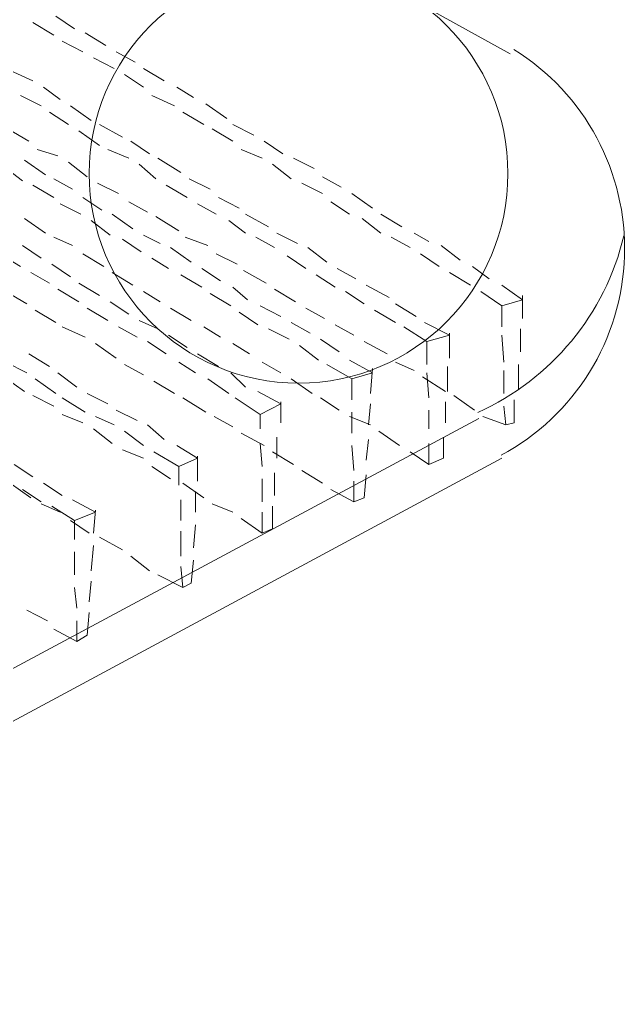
# Model space of a CAD drawing. Header units: inches. Extents: x 0.22 to 6.49, y 0.27 to 4.47.
# Drawn here: x 2.9395 to 3.1361, y 2.6632 to 2.9783 of the extents above; entities that cross this region are included whole.
import ezdxf

# ---------------------------------------------------------------- set-up
doc = ezdxf.new("R2010")
doc.units = ezdxf.units.IN
doc.header["$MEASUREMENT"] = 0
for name, color, linetype in [('PDF_PDF13_PDF6_PDF9_0', 7, 'Continuous'), ('PDF_PDF13_PDF6_PDF9_COTAS-01', 7, 'Continuous'), ('PDF_PDF13_PDF6_PDF9_det', 7, 'Continuous')]:
    doc.layers.add(name, color=color, linetype=linetype)

msp = doc.modelspace()

# ---------------------------------------------------------------- linework, layer by layer
at = {"layer": 'PDF_PDF13_PDF6_PDF9_0', "lineweight": 5}
for points in [[(2.878204800000001, 3.088915200000001), (3.098841600000001, 2.9670912), (2.878204800000001, 3.088915200000001)], [(3.088689600000001, 2.848651200000001), (2.779392000000001, 2.6828352)], [(3.096134400000001, 2.835792000000001), (2.775331200000001, 2.663208000000001)]]:
    msp.add_lwpolyline(points, dxfattribs=at)
for centre, radius, start, end in [((3.059925687725498, 2.90381041856124), 0.07613997184127953, 298.212719524108, 58.21090416080941), ((3.053834315861778, 2.927498348492892), 0.08426167193370493, 294.2304595759961, 346.629648707943)]:
    msp.add_arc(centre, radius, start, end, dxfattribs=at)
at = {"layer": 'PDF_PDF13_PDF6_PDF9_COTAS-01', "lineweight": 18}
for points in [[(2.943854400000001, 2.977243200000001), (2.950622400000001, 2.973182400000001)], [(2.951299200000001, 2.979273600000001), (2.957390400000001, 2.9752128)], [(2.953329600000001, 2.971152000000001), (2.960097600000001, 2.967768)], [(2.960774400000001, 2.973859200000001), (2.967542400000001, 2.969798400000001)], [(2.963481600000001, 2.965737600000001), (2.970249600000001, 2.962353600000001)], [(2.970926400000001, 2.967768), (2.977017600000001, 2.964384000000001)], [(2.936409600000001, 2.961676800000001), (2.943854400000001, 2.958292800000001)], [(2.979724800000001, 2.962353600000001), (2.986492800000001, 2.958292800000001)], [(2.973633600000001, 2.9603232), (2.979724800000001, 2.956262400000001)], [(2.947238400000001, 2.956262400000001), (2.952652800000001, 2.9522016)], [(2.990553600000001, 2.956262400000001), (2.995968000000001, 2.952878400000001)], [(2.939793600000001, 2.953555200000001), (2.946561600000001, 2.950171200000001)], [(2.982432000000001, 2.953555200000001), (2.989876800000001, 2.950171200000001)], [(2.956036800000001, 2.950171200000001), (2.962804800000001, 2.945433600000001)], [(3.000028800000001, 2.950848000000001), (3.006796800000001, 2.946110400000001)], [(2.949268800000001, 2.948140800000001), (2.955360000000001, 2.94408)], [(2.992584000000001, 2.948140800000001), (2.999352000000001, 2.94408)], [(2.942500800000001, 2.938665600000001), (2.935732800000001, 2.942726400000001)], [(2.965512000000001, 2.94408), (2.972956800000001, 2.940019200000001)], [(3.002059200000001, 2.942726400000001), (3.008827200000001, 2.938665600000001)], [(3.008827200000001, 2.94408), (3.015595200000001, 2.940696000000001)], [(2.958744000000001, 2.942049600000001), (2.965512000000001, 2.937312000000001)], [(2.975664000000001, 2.938665600000001), (2.981755200000001, 2.934604800000001)], [(3.018979200000001, 2.938665600000001), (3.025070400000001, 2.934604800000001)], [(2.951976000000001, 2.933928000000001), (2.945208000000001, 2.935958400000001)], [(2.968219200000001, 2.935958400000001), (2.974987200000001, 2.933251200000001)], [(2.984462400000001, 2.933251200000001), (2.991907200000001, 2.9285136)], [(3.011534400000001, 2.935958400000001), (3.018302400000001, 2.933251200000001)], [(3.028454400000001, 2.933251200000001), (3.035222400000001, 2.929867200000001)], [(2.934379200000001, 2.930544000000001), (2.940470400000001, 2.925806400000001)], [(2.941147200000001, 2.932574400000001), (2.947915200000001, 2.927836800000001)], [(2.961451200000001, 2.927160000000001), (2.955360000000001, 2.931897600000001)], [(2.978371200000001, 2.931220800000001), (2.983785600000001, 2.926483200000001)], [(3.021686400000001, 2.931220800000001), (3.027777600000001, 2.926483200000001)], [(3.037929600000001, 2.927160000000001), (3.044020800000001, 2.923776000000001)], [(2.943854400000001, 2.924452800000001), (2.950622400000001, 2.920392000000001)], [(2.950622400000001, 2.926483200000001), (2.9567136, 2.923099200000001)], [(2.971603200000001, 2.9217456), (2.964835200000001, 2.925129600000001)], [(2.987169600000001, 2.924452800000001), (2.993937600000001, 2.920392000000001)], [(2.994614400000001, 2.926483200000001), (3.001382400000001, 2.923099200000001)], [(3.031161600000001, 2.925129600000001), (3.037929600000001, 2.9217456)], [(3.047404800000001, 2.9217456), (3.054172800000001, 2.917008000000001)], [(2.952652800000001, 2.918361600000001), (2.959420800000001, 2.914977600000001)], [(2.960097600000001, 2.920392000000001), (2.966188800000001, 2.916331200000001)], [(2.981078400000001, 2.915654400000001), (2.974987200000001, 2.919038400000001)], [(2.997321600000001, 2.918361600000001), (3.003412800000001, 2.914977600000001)], [(3.004089600000001, 2.920392000000001), (3.010857600000001, 2.917008000000001)], [(3.040636800000001, 2.919038400000001), (3.046728000000001, 2.914977600000001)], [(2.969572800000001, 2.914977600000001), (2.976340800000001, 2.910240000000001)], [(2.991230400000001, 2.909563200000001), (2.983785600000001, 2.914300800000001)], [(3.012888000000001, 2.914977600000001), (3.020332800000001, 2.910916800000001)], [(3.056880000000001, 2.914977600000001), (3.063648000000001, 2.910916800000001)], [(2.947915200000001, 2.908886400000001), (2.941147200000001, 2.913624)], [(2.962804800000001, 2.912947200000001), (2.968896000000001, 2.908209600000001)], [(3.007473600000001, 2.912947200000001), (3.012888000000001, 2.908886400000001)], [(3.050788800000001, 2.913624), (3.056880000000001, 2.908886400000001)], [(2.979724800000001, 2.908209600000001), (2.985139200000001, 2.9055024)], [(3.023040000000001, 2.908886400000001), (3.029808000000001, 2.9055024)], [(3.067708800000001, 2.908886400000001), (3.072446400000001, 2.9061792)], [(2.940470400000001, 2.904825600000001), (2.946561600000001, 2.900764800000001)], [(2.9567136, 2.904825600000001), (2.950622400000001, 2.907532800000001)], [(2.972956800000001, 2.906856000000001), (2.979048000000001, 2.902795200000001)], [(3.000705600000001, 2.904825600000001), (2.993260800000001, 2.907532800000001)], [(3.016272000000001, 2.907532800000001), (3.022363200000001, 2.904148800000001)], [(3.060264000000001, 2.907532800000001), (3.066355200000001, 2.904148800000001)], [(3.076507200000001, 2.904825600000001), (3.082598400000001, 2.900088000000001)], [(2.933025600000001, 2.902118400000001), (2.939793600000001, 2.8980576)], [(2.966865600000001, 2.8980576), (2.960097600000001, 2.902118400000001)], [(2.988523200000001, 2.904148800000001), (2.995291200000001, 2.899411200000001)], [(3.010180800000001, 2.8987344), (3.003412800000001, 2.902118400000001)], [(3.033192000000001, 2.904148800000001), (3.039283200000001, 2.899411200000001)], [(3.069739200000001, 2.902118400000001), (3.075830400000001, 2.8980576)], [(2.949945600000001, 2.8987344), (2.956036800000001, 2.894673600000001)], [(2.982432000000001, 2.900764800000001), (2.987846400000001, 2.897380800000001)], [(3.026424000000001, 2.901441600000001), (3.032515200000001, 2.897380800000001)], [(2.943177600000001, 2.896027200000001), (2.949268800000001, 2.892643200000001)], [(2.976340800000001, 2.891966400000001), (2.969572800000001, 2.896027200000001)], [(2.991907200000001, 2.895350400000001), (2.998675200000001, 2.891289600000001)], [(2.998675200000001, 2.897380800000001), (3.004766400000001, 2.893320000000001)], [(3.019656000000001, 2.892643200000001), (3.012211200000001, 2.896704000000001)], [(3.035899200000001, 2.895350400000001), (3.041990400000001, 2.891289600000001)], [(3.042667200000001, 2.897380800000001), (3.048758400000001, 2.893996800000001)], [(3.079214400000001, 2.896027200000001), (3.085982400000001, 2.891966400000001)], [(3.086659200000001, 2.8980576), (3.092073600000001, 2.893996800000001)], [(2.958744000000001, 2.892643200000001), (2.965512000000001, 2.888582400000001)], [(2.941824000000001, 2.885875200000001), (2.935056000000001, 2.889936000000001)], [(2.951976000000001, 2.8906128), (2.958744000000001, 2.886552000000001)], [(2.985139200000001, 2.886552000000001), (2.979724800000001, 2.889936000000001)], [(3.001382400000001, 2.889259200000001), (3.008150400000001, 2.885198400000001)], [(3.008827200000001, 2.891289600000001), (3.013564800000001, 2.887228800000001)], [(3.029131200000001, 2.886552000000001), (3.022363200000001, 2.8906128)], [(3.045374400000001, 2.889936000000001), (3.051465600000001, 2.885875200000001)], [(3.052142400000001, 2.891966400000001), (3.059587200000001, 2.887905600000001)], [(3.096134400000001, 2.891966400000001), (3.102902400000001, 2.887228800000001), (3.096134400000001, 2.885198400000001), (3.089366400000001, 2.889936000000001)], [(2.968896000000001, 2.886552000000001), (2.974987200000001, 2.8824912)], [(3.061617600000001, 2.885875200000001), (3.068385600000001, 2.881814400000001)], [(3.102902400000001, 2.881137600000001), (3.102902400000001, 2.888582400000001)], [(2.951299200000001, 2.879784000000001), (2.944531200000001, 2.883844800000001)], [(2.961451200000001, 2.884521600000001), (2.968219200000001, 2.880460800000001)], [(2.995291200000001, 2.880460800000001), (2.988523200000001, 2.884521600000001)], [(3.010857600000001, 2.883168), (3.016948800000001, 2.879107200000001)], [(3.017625600000001, 2.885198400000001), (3.024393600000001, 2.881814400000001)], [(3.038606400000001, 2.881137600000001), (3.032515200000001, 2.884521600000001)], [(3.054849600000001, 2.883844800000001), (3.061617600000001, 2.879784000000001)], [(3.096134400000001, 2.885198400000001), (3.096134400000001, 2.878430400000001)], [(2.978371200000001, 2.880460800000001), (2.984462400000001, 2.877753600000001)], [(3.027777600000001, 2.879784000000001), (3.033868800000001, 2.876400000000001)], [(3.071092800000001, 2.879784000000001), (3.079214400000001, 2.8757232), (3.071769600000001, 2.873692800000001), (3.064324800000001, 2.878430400000001)], [(2.960774400000001, 2.8750464), (2.953329600000001, 2.878430400000001)], [(2.971603200000001, 2.878430400000001), (2.977694400000001, 2.8750464)], [(3.004766400000001, 2.8750464), (2.999352000000001, 2.878430400000001)], [(3.020332800000001, 2.877753600000001), (3.027100800000001, 2.874369600000001)], [(3.048081600000001, 2.8757232), (3.041990400000001, 2.879107200000001)], [(3.102225600000001, 2.870308800000001), (3.102225600000001, 2.877753600000001)], [(2.981078400000001, 2.873692800000001), (2.987169600000001, 2.869632000000001)], [(2.987846400000001, 2.8757232), (2.993937600000001, 2.871662400000001)], [(3.037252800000001, 2.874369600000001), (3.043344000000001, 2.870308800000001)], [(3.058910400000001, 2.869632000000001), (3.051465600000001, 2.873692800000001)], [(3.071769600000001, 2.873692800000001), (3.071769600000001, 2.866248000000001)], [(3.079214400000001, 2.868278400000001), (3.079214400000001, 2.876400000000001)], [(3.096134400000001, 2.8757232), (3.096811200000001, 2.8669248)], [(2.970926400000001, 2.868278400000001), (2.964158400000001, 2.873016000000001)], [(3.014241600000001, 2.869632000000001), (3.008827200000001, 2.873016000000001)], [(3.030484800000001, 2.872339200000001), (3.036576000000001, 2.8676016)], [(2.942500800000001, 2.869632000000001), (2.949268800000001, 2.865571200000001)], [(2.997321600000001, 2.869632000000001), (3.004089600000001, 2.865571200000001)], [(3.046728000000001, 2.8676016), (3.054172800000001, 2.863540800000001), (3.047404800000001, 2.861510400000001), (3.039283200000001, 2.866248000000001)], [(2.935056000000001, 2.8669248), (2.941824000000001, 2.863540800000001)], [(2.979724800000001, 2.862864000000001), (2.973633600000001, 2.866248000000001)], [(2.991230400000001, 2.8669248), (2.996644800000001, 2.863540800000001)], [(3.024393600000001, 2.863540800000001), (3.018302400000001, 2.8669248)], [(3.053496000000001, 2.856772800000001), (3.054172800000001, 2.864894400000001)], [(3.067708800000001, 2.864217600000001), (3.061617600000001, 2.8669248)], [(3.078537600000001, 2.857449600000001), (3.078537600000001, 2.865571200000001)], [(3.096811200000001, 2.864217600000001), (3.096811200000001, 2.856772800000001)], [(3.101548800000001, 2.858126400000001), (3.101548800000001, 2.866248000000001)], [(2.941147200000001, 2.857449600000001), (2.934379200000001, 2.862187200000001)], [(2.944531200000001, 2.861510400000001), (2.951299200000001, 2.856772800000001)], [(2.951976000000001, 2.863540800000001), (2.958067200000001, 2.858803200000001)], [(2.989876800000001, 2.856772800000001), (2.983108800000001, 2.860833600000001)], [(3.000705600000001, 2.861510400000001), (3.007473600000001, 2.856772800000001)], [(3.008150400000001, 2.863540800000001), (3.012888000000001, 2.858803200000001)], [(3.034545600000001, 2.856772800000001), (3.027777600000001, 2.861510400000001)], [(3.047404800000001, 2.861510400000001), (3.047404800000001, 2.854742400000001)], [(3.077860800000001, 2.857449600000001), (3.070416000000001, 2.862187200000001)], [(3.071769600000001, 2.863540800000001), (3.072446400000001, 2.855419200000001)], [(2.950622400000001, 2.852712), (2.943854400000001, 2.856096000000001)], [(2.953329600000001, 2.855419200000001), (2.960774400000001, 2.850681600000001)], [(2.961451200000001, 2.856772800000001), (2.968219200000001, 2.853388800000001)], [(3.000028800000001, 2.850681600000001), (2.992584000000001, 2.855419200000001)], [(3.016948800000001, 2.857449600000001), (3.024393600000001, 2.853388800000001), (3.017625600000001, 2.850004800000001), (3.009504000000001, 2.855419200000001)], [(3.043344000000001, 2.851358400000001), (3.037252800000001, 2.855419200000001)], [(3.087336000000001, 2.851358400000001), (3.080568000000001, 2.856096000000001)], [(3.096811200000001, 2.852712), (3.097488000000001, 2.846620800000001), (3.100195200000001, 2.847297600000001), (3.100195200000001, 2.854742400000001)], [(2.970926400000001, 2.851358400000001), (2.977694400000001, 2.847974400000001)], [(3.024393600000001, 2.847297600000001), (3.024393600000001, 2.854065600000001)], [(3.052819200000001, 2.846620800000001), (3.053496000000001, 2.853388800000001)], [(3.072446400000001, 2.851358400000001), (3.072446400000001, 2.845267200000001)], [(3.077860800000001, 2.847297600000001), (3.077860800000001, 2.854065600000001)], [(2.960097600000001, 2.847297600000001), (2.953329600000001, 2.850004800000001)], [(2.964158400000001, 2.849328000000001), (2.970249600000001, 2.846620800000001)], [(3.008827200000001, 2.845944000000001), (3.002736000000001, 2.849328000000001)], [(3.017625600000001, 2.850004800000001), (3.017625600000001, 2.845267200000001)], [(3.053496000000001, 2.846620800000001), (3.046728000000001, 2.849328000000001)], [(3.047404800000001, 2.850681600000001), (3.047404800000001, 2.8439136)], [(3.097488000000001, 2.846620800000001), (3.090043200000001, 2.849328000000001)], [(2.969572800000001, 2.840529600000001), (2.963481600000001, 2.845267200000001)], [(2.981078400000001, 2.846620800000001), (2.986492800000001, 2.841883200000001)], [(2.973633600000001, 2.8445904), (2.979724800000001, 2.839852800000001)], [(3.018979200000001, 2.839852800000001), (3.011534400000001, 2.8439136)], [(3.023040000000001, 2.835792000000001), (3.023040000000001, 2.842560000000001)], [(3.052142400000001, 2.835115200000001), (3.052819200000001, 2.841883200000001)], [(3.062971200000001, 2.839852800000001), (3.056203200000001, 2.8445904)], [(3.072446400000001, 2.840529600000001), (3.072446400000001, 2.833761600000001), (3.077184000000001, 2.835792000000001), (3.077184000000001, 2.842560000000001)], [(2.990553600000001, 2.839852800000001), (2.997321600000001, 2.835792000000001), (2.991230400000001, 2.833084800000001), (2.983108800000001, 2.837822400000001)], [(3.017625600000001, 2.840529600000001), (3.018302400000001, 2.833084800000001)], [(3.047404800000001, 2.839852800000001), (3.048081600000001, 2.831731200000001)], [(2.979724800000001, 2.835792000000001), (2.972956800000001, 2.838499200000001)], [(2.997321600000001, 2.828347200000001), (2.997321600000001, 2.8364688)], [(3.028454400000001, 2.833761600000001), (3.021686400000001, 2.837822400000001)], [(3.072446400000001, 2.833761600000001), (3.066355200000001, 2.837822400000001)], [(2.937763200000001, 2.833761600000001), (2.943854400000001, 2.8297008)], [(2.988523200000001, 2.829024), (2.982432000000001, 2.833084800000001)], [(2.991230400000001, 2.833084800000001), (2.991230400000001, 2.826993600000001)], [(2.943177600000001, 2.822932800000001), (2.936409600000001, 2.827670400000001), (2.930318400000001, 2.831731200000001)], [(3.022363200000001, 2.823609600000001), (3.022363200000001, 2.831054400000001)], [(3.037929600000001, 2.827670400000001), (3.031161600000001, 2.831731200000001)], [(3.048081600000001, 2.828347200000001), (3.048081600000001, 2.8215792), (3.051465600000001, 2.822932800000001), (3.052142400000001, 2.830377600000001)], [(2.947238400000001, 2.827670400000001), (2.953329600000001, 2.823609600000001)], [(2.999352000000001, 2.822932800000001), (2.992584000000001, 2.827670400000001)], [(3.018302400000001, 2.829024), (3.018302400000001, 2.8215792)], [(2.940470400000001, 2.825640000000001), (2.946561600000001, 2.8215792)], [(2.996644800000001, 2.818195200000001), (2.996644800000001, 2.824963200000001)], [(3.048081600000001, 2.8215792), (3.040636800000001, 2.825640000000001)], [(2.952652800000001, 2.818195200000001), (2.946561600000001, 2.8209024)], [(2.9567136, 2.822256000000001), (2.964158400000001, 2.818195200000001), (2.957390400000001, 2.815488000000001), (2.949945600000001, 2.820225600000001)], [(2.991907200000001, 2.822256000000001), (2.991907200000001, 2.815488000000001)], [(3.008827200000001, 2.818195200000001), (3.002059200000001, 2.8209024)], [(3.018302400000001, 2.818195200000001), (3.018302400000001, 2.811427200000001), (3.021686400000001, 2.812780800000001), (3.021686400000001, 2.820225600000001)], [(2.963481600000001, 2.811427200000001), (2.964158400000001, 2.818872000000001)], [(2.962128000000001, 2.811427200000001), (2.956036800000001, 2.815488000000001)], [(2.957390400000001, 2.815488000000001), (2.957390400000001, 2.809396800000001)], [(2.995968000000001, 2.8066896), (2.996644800000001, 2.8141344)], [(3.018302400000001, 2.811427200000001), (3.011534400000001, 2.816164800000001)], [(2.991907200000001, 2.812104000000001), (2.991907200000001, 2.803982400000001)], [(2.962804800000001, 2.799244800000001), (2.963481600000001, 2.807366400000001)], [(2.972956800000001, 2.8060128), (2.965512000000001, 2.810073600000001)], [(2.957390400000001, 2.805336), (2.957390400000001, 2.7978912)], [(2.981755200000001, 2.799244800000001), (2.975664000000001, 2.803982400000001)], [(2.991907200000001, 2.800598400000001), (2.992584000000001, 2.793830400000001), (2.995291200000001, 2.795184000000001), (2.995968000000001, 2.802628800000001)], [(2.992584000000001, 2.793830400000001), (2.984462400000001, 2.7978912)], [(2.962128000000001, 2.789092800000001), (2.962804800000001, 2.795860800000001)], [(2.957390400000001, 2.793830400000001), (2.958067200000001, 2.787062400000001)], [(2.948592000000001, 2.7830016), (2.941824000000001, 2.786385600000001)], [(2.958067200000001, 2.7830016), (2.958067200000001, 2.776233600000001), (2.961451200000001, 2.778264000000001), (2.962128000000001, 2.785708800000001)], [(2.958067200000001, 2.776233600000001), (2.950622400000001, 2.780294400000001)]]:
    msp.add_lwpolyline(points, dxfattribs=at)
at = {"layer": 'PDF_PDF13_PDF6_PDF9_det', "lineweight": 5}
msp.add_circle((3.030146311303911, 2.928175111303899), 0.06801848869614756, dxfattribs=at)

doc.saveas('drawing.dxf')
